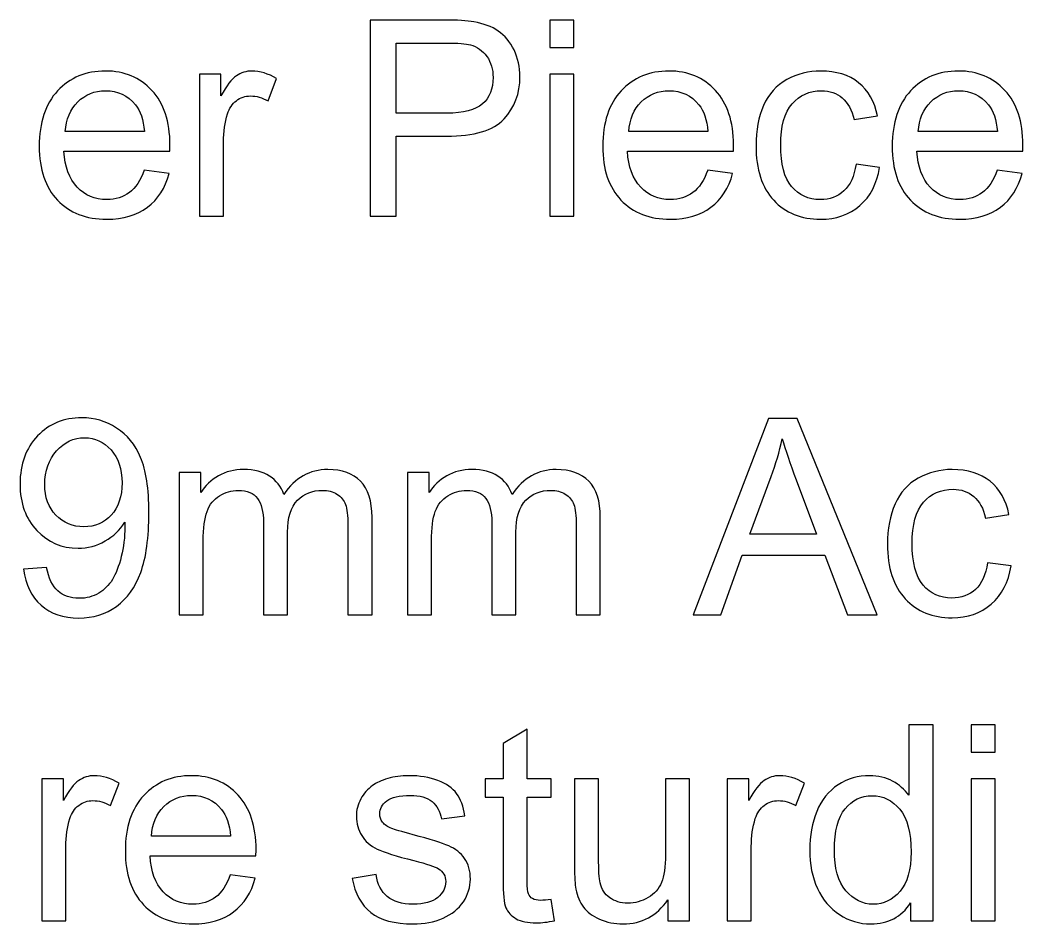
# Model space of a CAD drawing. Header units: millimetres. Extents: x 198 to 2216, y -826 to 151.
# Drawn here: x 1412 to 1504.9, y -786.8 to -703 of the extents above; entities that cross this region are included whole.
import ezdxf

# ---------------------------------------------------------------- set-up
doc = ezdxf.new("R2010")
doc.units = ezdxf.units.MM
doc.header["$MEASUREMENT"] = 0
doc.layers.add('Layer 1', color=7, linetype='Continuous')

msp = doc.modelspace()

# ---------------------------------------------------------------- linework, layer by layer
at = {"layer": 'Layer 1', "color": 250}
for points, knots in [([(1444.3868, -721.2347), (1444.3868, -721.2347), (1444.3868, -703.0483), (1444.3868, -703.0483), (1444.3868, -703.0483), (1451.2533, -703.0483), (1451.2533, -703.0483), (1452.4598, -703.0483), (1453.3826, -703.1076), (1454.0219, -703.2219), (1454.9151, -703.37), (1455.6644, -703.6537), (1456.2698, -704.0685), (1456.8751, -704.4876), (1457.362, -705.0718), (1457.7303, -705.8211), (1458.0986, -706.5704), (1458.2806, -707.3959), (1458.2806, -708.2976), (1458.2806, -709.8386), (1457.7895, -711.1467), (1456.8032, -712.2135), (1455.821, -713.2845), (1454.0388, -713.8179), (1451.4649, -713.8179), (1451.4649, -713.8179), (1446.7998, -713.8179), (1446.7998, -713.8179), (1446.7998, -713.8179), (1446.7998, -721.2347), (1446.7998, -721.2347), (1446.7998, -721.2347), (1444.3868, -721.2347), (1444.3868, -721.2347)], [0, 0, 0, 0, 0.0909091, 0.0909091, 0.0909091, 0.1818182, 0.1818182, 0.1818182, 0.2727273, 0.2727273, 0.2727273, 0.3636364, 0.3636364, 0.3636364, 0.4545455, 0.4545455, 0.4545455, 0.5454545, 0.5454545, 0.5454545, 0.6363636, 0.6363636, 0.6363636, 0.7272727, 0.7272727, 0.7272727, 0.8181818, 0.8181818, 0.8181818, 0.9090909, 0.9090909, 0.9090909, 1, 1, 1, 1]), ([(1461.0492, -705.5883), (1461.0492, -705.5883), (1461.0492, -703.0483), (1461.0492, -703.0483), (1461.0492, -703.0483), (1463.2844, -703.0483), (1463.2844, -703.0483), (1463.2844, -703.0483), (1463.2844, -705.5883), (1463.2844, -705.5883), (1463.2844, -705.5883), (1461.0492, -705.5883), (1461.0492, -705.5883)], [0, 0, 0, 0, 0.25, 0.25, 0.25, 0.5, 0.5, 0.5, 0.75, 0.75, 0.75, 1, 1, 1, 1]), ([(1446.7998, -711.6843), (1446.7998, -711.6843), (1451.4988, -711.6843), (1451.4988, -711.6843), (1453.0567, -711.6843), (1454.1573, -711.3964), (1454.8135, -710.8165), (1455.4654, -710.2365), (1455.7914, -709.4237), (1455.7914, -708.3696), (1455.7914, -707.6118), (1455.6009, -706.9599), (1455.2157, -706.418), (1454.8304, -705.8762), (1454.3224, -705.5163), (1453.6959, -705.3428), (1453.2895, -705.2369), (1452.5402, -705.1819), (1451.4522, -705.1819), (1451.4522, -705.1819), (1446.7998, -705.1819), (1446.7998, -705.1819), (1446.7998, -705.1819), (1446.7998, -711.6843), (1446.7998, -711.6843)], [0, 0, 0, 0, 0.125, 0.125, 0.125, 0.25, 0.25, 0.25, 0.375, 0.375, 0.375, 0.5, 0.5, 0.5, 0.625, 0.625, 0.625, 0.75, 0.75, 0.75, 0.875, 0.875, 0.875, 1, 1, 1, 1]), ([(1423.4572, -716.9675), (1423.4572, -716.9675), (1425.7686, -717.2723), (1425.7686, -717.2723), (1425.4088, -718.6143), (1424.7357, -719.6599), (1423.7535, -720.4007), (1422.7714, -721.1416), (1421.5183, -721.5141), (1419.9901, -721.5141), (1418.0682, -721.5141), (1416.5442, -720.9214), (1415.4181, -719.7361), (1414.292, -718.555), (1413.729, -716.8913), (1413.729, -714.7535), (1413.729, -712.5437), (1414.2963, -710.8249), (1415.435, -709.6057), (1416.5738, -708.3823), (1418.0512, -707.7727), (1419.8673, -707.7727), (1421.6242, -707.7727), (1423.0593, -708.3696), (1424.1726, -709.5676), (1425.286, -710.7657), (1425.8448, -712.4505), (1425.8448, -714.6222), (1425.8448, -714.7535), (1425.8406, -714.9524), (1425.8321, -715.2149), (1425.8321, -715.2149), (1416.015, -715.2149), (1416.015, -715.2149), (1416.0997, -716.6585), (1416.5061, -717.7676), (1417.2427, -718.5338), (1417.975, -719.3001), (1418.8937, -719.6853), (1419.9901, -719.6853), (1420.8071, -719.6853), (1421.5056, -719.4694), (1422.0814, -719.0376), (1422.6613, -718.6058), (1423.1185, -717.9158), (1423.4572, -716.9675)], [0, 0, 0, 0, 0.0666667, 0.0666667, 0.0666667, 0.1333333, 0.1333333, 0.1333333, 0.2, 0.2, 0.2, 0.2666667, 0.2666667, 0.2666667, 0.3333333, 0.3333333, 0.3333333, 0.4, 0.4, 0.4, 0.4666667, 0.4666667, 0.4666667, 0.5333333, 0.5333333, 0.5333333, 0.6, 0.6, 0.6, 0.6666667, 0.6666667, 0.6666667, 0.7333333, 0.7333333, 0.7333333, 0.8, 0.8, 0.8, 0.8666667, 0.8666667, 0.8666667, 0.9333333, 0.9333333, 0.9333333, 1, 1, 1, 1]), ([(1428.5668, -721.2347), (1428.5668, -721.2347), (1428.5668, -708.0521), (1428.5668, -708.0521), (1428.5668, -708.0521), (1430.5734, -708.0521), (1430.5734, -708.0521), (1430.5734, -708.0521), (1430.5734, -710.0714), (1430.5734, -710.0714), (1431.0856, -709.1358), (1431.5598, -708.5178), (1431.9958, -708.2214), (1432.4318, -707.9209), (1432.9102, -707.7727), (1433.4309, -707.7727), (1434.1844, -707.7727), (1434.9507, -708.0098), (1435.7296, -708.4797), (1435.7296, -708.4797), (1434.9337, -710.5413), (1434.9337, -710.5413), (1434.3919, -710.2365), (1433.85, -710.0841), (1433.3081, -710.0841), (1432.8213, -710.0841), (1432.3853, -710.2323), (1432, -710.5244), (1431.6148, -710.8165), (1431.3396, -711.2229), (1431.1745, -711.7436), (1430.9248, -712.5352), (1430.802, -713.403), (1430.802, -714.3471), (1430.802, -714.3471), (1430.802, -721.2347), (1430.802, -721.2347), (1430.802, -721.2347), (1428.5668, -721.2347), (1428.5668, -721.2347)], [0, 0, 0, 0, 0.0769231, 0.0769231, 0.0769231, 0.1538462, 0.1538462, 0.1538462, 0.2307692, 0.2307692, 0.2307692, 0.3076923, 0.3076923, 0.3076923, 0.3846154, 0.3846154, 0.3846154, 0.4615385, 0.4615385, 0.4615385, 0.5384615, 0.5384615, 0.5384615, 0.6153846, 0.6153846, 0.6153846, 0.6923077, 0.6923077, 0.6923077, 0.7692308, 0.7692308, 0.7692308, 0.8461538, 0.8461538, 0.8461538, 0.9230769, 0.9230769, 0.9230769, 1, 1, 1, 1]), ([(1461.0492, -721.2347), (1461.0492, -721.2347), (1461.0492, -708.0521), (1461.0492, -708.0521), (1461.0492, -708.0521), (1463.2844, -708.0521), (1463.2844, -708.0521), (1463.2844, -708.0521), (1463.2844, -721.2347), (1463.2844, -721.2347), (1463.2844, -721.2347), (1461.0492, -721.2347), (1461.0492, -721.2347)], [0, 0, 0, 0, 0.25, 0.25, 0.25, 0.5, 0.5, 0.5, 0.75, 0.75, 0.75, 1, 1, 1, 1]), ([(1475.6838, -716.9675), (1475.6838, -716.9675), (1477.9952, -717.2723), (1477.9952, -717.2723), (1477.6354, -718.6143), (1476.9623, -719.6599), (1475.9801, -720.4007), (1474.998, -721.1416), (1473.7449, -721.5141), (1472.2167, -721.5141), (1470.2948, -721.5141), (1468.7708, -720.9214), (1467.6447, -719.7361), (1466.5186, -718.555), (1465.9556, -716.8913), (1465.9556, -714.7535), (1465.9556, -712.5437), (1466.5229, -710.8249), (1467.6616, -709.6057), (1468.8004, -708.3823), (1470.2778, -707.7727), (1472.0939, -707.7727), (1473.8508, -707.7727), (1475.2859, -708.3696), (1476.3992, -709.5676), (1477.5126, -710.7657), (1478.0714, -712.4505), (1478.0714, -714.6222), (1478.0714, -714.7535), (1478.0672, -714.9524), (1478.0587, -715.2149), (1478.0587, -715.2149), (1468.2416, -715.2149), (1468.2416, -715.2149), (1468.3263, -716.6585), (1468.7327, -717.7676), (1469.4693, -718.5338), (1470.2016, -719.3001), (1471.1203, -719.6853), (1472.2167, -719.6853), (1473.0337, -719.6853), (1473.7322, -719.4694), (1474.308, -719.0376), (1474.8879, -718.6058), (1475.3451, -717.9158), (1475.6838, -716.9675)], [0, 0, 0, 0, 0.0666667, 0.0666667, 0.0666667, 0.1333333, 0.1333333, 0.1333333, 0.2, 0.2, 0.2, 0.2666667, 0.2666667, 0.2666667, 0.3333333, 0.3333333, 0.3333333, 0.4, 0.4, 0.4, 0.4666667, 0.4666667, 0.4666667, 0.5333333, 0.5333333, 0.5333333, 0.6, 0.6, 0.6, 0.6666667, 0.6666667, 0.6666667, 0.7333333, 0.7333333, 0.7333333, 0.8, 0.8, 0.8, 0.8666667, 0.8666667, 0.8666667, 0.9333333, 0.9333333, 0.9333333, 1, 1, 1, 1]), ([(1489.4294, -716.4087), (1489.4294, -716.4087), (1491.6138, -716.7135), (1491.6138, -716.7135), (1491.3725, -718.2163), (1490.7629, -719.389), (1489.7765, -720.2399), (1488.7902, -721.0908), (1487.5752, -721.5141), (1486.1401, -721.5141), (1484.3409, -721.5141), (1482.8931, -720.9257), (1481.8009, -719.7488), (1480.7045, -718.5719), (1480.1584, -716.8871), (1480.1584, -714.6942), (1480.1584, -713.2718), (1480.3955, -712.0314), (1480.8654, -710.9646), (1481.3353, -709.9021), (1482.0507, -709.102), (1483.0159, -708.5728), (1483.9769, -708.0394), (1485.0225, -707.7727), (1486.157, -707.7727), (1487.5837, -707.7727), (1488.7563, -708.1325), (1489.6622, -708.8564), (1490.5724, -709.5803), (1491.1566, -710.609), (1491.4106, -711.9383), (1491.4106, -711.9383), (1489.2516, -712.2685), (1489.2516, -712.2685), (1489.0442, -711.3837), (1488.6801, -710.7191), (1488.1509, -710.2704), (1487.626, -709.8259), (1486.991, -709.6015), (1486.2459, -709.6015), (1485.1199, -709.6015), (1484.2055, -710.0037), (1483.4985, -710.808), (1482.7958, -711.6166), (1482.4444, -712.8866), (1482.4444, -714.6307), (1482.4444, -716.4002), (1482.7831, -717.6829), (1483.4604, -718.483), (1484.142, -719.2831), (1485.0267, -719.6853), (1486.1147, -719.6853), (1486.9952, -719.6853), (1487.7276, -719.4186), (1488.3118, -718.881), (1488.9002, -718.3476), (1489.2728, -717.5221), (1489.4294, -716.4087)], [0, 0, 0, 0, 0.0526316, 0.0526316, 0.0526316, 0.1052632, 0.1052632, 0.1052632, 0.1578947, 0.1578947, 0.1578947, 0.2105263, 0.2105263, 0.2105263, 0.2631579, 0.2631579, 0.2631579, 0.3157895, 0.3157895, 0.3157895, 0.3684211, 0.3684211, 0.3684211, 0.4210526, 0.4210526, 0.4210526, 0.4736842, 0.4736842, 0.4736842, 0.5263158, 0.5263158, 0.5263158, 0.5789474, 0.5789474, 0.5789474, 0.6315789, 0.6315789, 0.6315789, 0.6842105, 0.6842105, 0.6842105, 0.7368421, 0.7368421, 0.7368421, 0.7894737, 0.7894737, 0.7894737, 0.8421053, 0.8421053, 0.8421053, 0.8947368, 0.8947368, 0.8947368, 0.9473684, 0.9473684, 0.9473684, 1, 1, 1, 1]), ([(1502.5104, -716.9675), (1502.5104, -716.9675), (1504.8218, -717.2723), (1504.8218, -717.2723), (1504.462, -718.6143), (1503.7889, -719.6599), (1502.8067, -720.4007), (1501.8246, -721.1416), (1500.5715, -721.5141), (1499.0433, -721.5141), (1497.1214, -721.5141), (1495.5974, -720.9214), (1494.4713, -719.7361), (1493.3452, -718.555), (1492.7822, -716.8913), (1492.7822, -714.7535), (1492.7822, -712.5437), (1493.3495, -710.8249), (1494.4882, -709.6057), (1495.627, -708.3823), (1497.1044, -707.7727), (1498.9205, -707.7727), (1500.6774, -707.7727), (1502.1125, -708.3696), (1503.2258, -709.5676), (1504.3392, -710.7657), (1504.898, -712.4505), (1504.898, -714.6222), (1504.898, -714.7535), (1504.8938, -714.9524), (1504.8853, -715.2149), (1504.8853, -715.2149), (1495.0682, -715.2149), (1495.0682, -715.2149), (1495.1529, -716.6585), (1495.5593, -717.7676), (1496.2959, -718.5338), (1497.0282, -719.3001), (1497.9469, -719.6853), (1499.0433, -719.6853), (1499.8603, -719.6853), (1500.5588, -719.4694), (1501.1346, -719.0376), (1501.7145, -718.6058), (1502.1717, -717.9158), (1502.5104, -716.9675)], [0, 0, 0, 0, 0.0666667, 0.0666667, 0.0666667, 0.1333333, 0.1333333, 0.1333333, 0.2, 0.2, 0.2, 0.2666667, 0.2666667, 0.2666667, 0.3333333, 0.3333333, 0.3333333, 0.4, 0.4, 0.4, 0.4666667, 0.4666667, 0.4666667, 0.5333333, 0.5333333, 0.5333333, 0.6, 0.6, 0.6, 0.6666667, 0.6666667, 0.6666667, 0.7333333, 0.7333333, 0.7333333, 0.8, 0.8, 0.8, 0.8666667, 0.8666667, 0.8666667, 0.9333333, 0.9333333, 0.9333333, 1, 1, 1, 1]), ([(1416.142, -713.3861), (1416.142, -713.3861), (1423.4826, -713.3861), (1423.4826, -713.3861), (1423.3852, -712.277), (1423.1016, -711.4472), (1422.6402, -710.8927), (1421.9332, -710.0333), (1421.0103, -709.6015), (1419.88, -709.6015), (1418.8556, -709.6015), (1417.9962, -709.9444), (1417.2977, -710.6302), (1416.6034, -711.316), (1416.2182, -712.2346), (1416.142, -713.3861)], [0, 0, 0, 0, 0.2, 0.2, 0.2, 0.4, 0.4, 0.4, 0.6, 0.6, 0.6, 0.8, 0.8, 0.8, 1, 1, 1, 1]), ([(1468.3686, -713.3861), (1468.3686, -713.3861), (1475.7092, -713.3861), (1475.7092, -713.3861), (1475.6118, -712.277), (1475.3282, -711.4472), (1474.8668, -710.8927), (1474.1598, -710.0333), (1473.2369, -709.6015), (1472.1066, -709.6015), (1471.0822, -709.6015), (1470.2228, -709.9444), (1469.5243, -710.6302), (1468.83, -711.316), (1468.4448, -712.2346), (1468.3686, -713.3861)], [0, 0, 0, 0, 0.2, 0.2, 0.2, 0.4, 0.4, 0.4, 0.6, 0.6, 0.6, 0.8, 0.8, 0.8, 1, 1, 1, 1]), ([(1495.1952, -713.3861), (1495.1952, -713.3861), (1502.5358, -713.3861), (1502.5358, -713.3861), (1502.4384, -712.277), (1502.1548, -711.4472), (1501.6934, -710.8927), (1500.9864, -710.0333), (1500.0635, -709.6015), (1498.9332, -709.6015), (1497.9088, -709.6015), (1497.0494, -709.9444), (1496.3509, -710.6302), (1495.6566, -711.316), (1495.2714, -712.2346), (1495.1952, -713.3861)], [0, 0, 0, 0, 0.2, 0.2, 0.2, 0.4, 0.4, 0.4, 0.6, 0.6, 0.6, 0.8, 0.8, 0.8, 1, 1, 1, 1]), ([(1412.2817, -753.9505), (1412.2817, -753.9505), (1414.4153, -753.7727), (1414.4153, -753.7727), (1414.5973, -754.7802), (1414.9445, -755.5084), (1415.4567, -755.9613), (1415.9689, -756.4143), (1416.6251, -756.6429), (1417.4294, -756.6429), (1418.1152, -756.6429), (1418.7164, -756.4863), (1419.2371, -756.1688), (1419.7578, -755.8555), (1420.1811, -755.4364), (1420.5071, -754.9072), (1420.833, -754.3823), (1421.1082, -753.6711), (1421.3326, -752.7779), (1421.5569, -751.8846), (1421.667, -750.9745), (1421.667, -750.0474), (1421.667, -749.95), (1421.6628, -749.7976), (1421.6543, -749.5986), (1421.2098, -750.3098), (1420.6002, -750.8898), (1419.8297, -751.3301), (1419.0593, -751.7746), (1418.2211, -751.9947), (1417.3236, -751.9947), (1415.8208, -751.9947), (1414.5508, -751.4486), (1413.5094, -750.3564), (1412.4722, -749.2684), (1411.9515, -747.8291), (1411.9515, -746.0426), (1411.9515, -744.1969), (1412.4934, -742.7152), (1413.5813, -741.5892), (1414.6651, -740.4673), (1416.024, -739.9043), (1417.6623, -739.9043), (1418.8391, -739.9043), (1419.9186, -740.2218), (1420.9008, -740.861), (1421.8787, -741.496), (1422.6195, -742.402), (1423.1275, -743.5831), (1423.6355, -744.7599), (1423.8895, -746.466), (1423.8895, -748.6969), (1423.8895, -751.021), (1423.6397, -752.871), (1423.136, -754.2468), (1422.6322, -755.6269), (1421.8787, -756.6725), (1420.8838, -757.3922), (1419.889, -758.1119), (1418.7248, -758.4717), (1417.3871, -758.4717), (1415.9647, -758.4717), (1414.8048, -758.078), (1413.9031, -757.2864), (1413.0056, -756.4947), (1412.4637, -755.3814), (1412.2817, -753.9505)], [0, 0, 0, 0, 0.0454545, 0.0454545, 0.0454545, 0.0909091, 0.0909091, 0.0909091, 0.1363636, 0.1363636, 0.1363636, 0.1818182, 0.1818182, 0.1818182, 0.2272727, 0.2272727, 0.2272727, 0.2727273, 0.2727273, 0.2727273, 0.3181818, 0.3181818, 0.3181818, 0.3636364, 0.3636364, 0.3636364, 0.4090909, 0.4090909, 0.4090909, 0.4545455, 0.4545455, 0.4545455, 0.5, 0.5, 0.5, 0.5454545, 0.5454545, 0.5454545, 0.5909091, 0.5909091, 0.5909091, 0.6363636, 0.6363636, 0.6363636, 0.6818182, 0.6818182, 0.6818182, 0.7272727, 0.7272727, 0.7272727, 0.7727273, 0.7727273, 0.7727273, 0.8181818, 0.8181818, 0.8181818, 0.8636364, 0.8636364, 0.8636364, 0.9090909, 0.9090909, 0.9090909, 0.9545455, 0.9545455, 0.9545455, 1, 1, 1, 1]), ([(1474.3466, -758.1669), (1474.3466, -758.1669), (1481.3231, -739.9805), (1481.3231, -739.9805), (1481.3231, -739.9805), (1483.969, -739.9805), (1483.969, -739.9805), (1483.969, -739.9805), (1491.3731, -758.1669), (1491.3731, -758.1669), (1491.3731, -758.1669), (1488.6341, -758.1669), (1488.6341, -758.1669), (1488.6341, -758.1669), (1486.5301, -752.6551), (1486.5301, -752.6551), (1486.5301, -752.6551), (1478.872, -752.6551), (1478.872, -752.6551), (1478.872, -752.6551), (1476.8993, -758.1669), (1476.8993, -758.1669), (1476.8993, -758.1669), (1474.3466, -758.1669), (1474.3466, -758.1669)], [0, 0, 0, 0, 0.125, 0.125, 0.125, 0.25, 0.25, 0.25, 0.375, 0.375, 0.375, 0.5, 0.5, 0.5, 0.625, 0.625, 0.625, 0.75, 0.75, 0.75, 0.875, 0.875, 0.875, 1, 1, 1, 1]), ([(1421.4003, -745.9283), (1421.4003, -744.6499), (1421.0616, -743.6339), (1420.3843, -742.8846), (1419.7112, -742.1353), (1418.8899, -741.7585), (1417.9247, -741.7585), (1416.9257, -741.7585), (1416.0621, -742.1607), (1415.3339, -742.9692), (1414.6016, -743.7778), (1414.2375, -744.8277), (1414.2375, -746.1146), (1414.2375, -747.2703), (1414.5846, -748.2101), (1415.2747, -748.9298), (1415.9689, -749.6537), (1416.8325, -750.0135), (1417.8612, -750.0135), (1418.8942, -750.0135), (1419.7408, -749.6537), (1420.4055, -748.9298), (1421.0701, -748.2101), (1421.4003, -747.2068), (1421.4003, -745.9283)], [0, 0, 0, 0, 0.125, 0.125, 0.125, 0.25, 0.25, 0.25, 0.375, 0.375, 0.375, 0.5, 0.5, 0.5, 0.625, 0.625, 0.625, 0.75, 0.75, 0.75, 0.875, 0.875, 0.875, 1, 1, 1, 1]), ([(1479.579, -750.6993), (1479.579, -750.6993), (1485.7766, -750.6993), (1485.7766, -750.6993), (1485.7766, -750.6993), (1483.8801, -745.6574), (1483.8801, -745.6574), (1483.3086, -744.1249), (1482.8768, -742.8592), (1482.5762, -741.8601), (1482.3264, -743.0454), (1481.992, -744.2096), (1481.5729, -745.3611), (1481.5729, -745.3611), (1479.579, -750.6993), (1479.579, -750.6993)], [0, 0, 0, 0, 0.2, 0.2, 0.2, 0.4, 0.4, 0.4, 0.6, 0.6, 0.6, 0.8, 0.8, 0.8, 1, 1, 1, 1]), ([(1426.6877, -758.1669), (1426.6877, -758.1669), (1426.6877, -744.9843), (1426.6877, -744.9843), (1426.6877, -744.9843), (1428.6943, -744.9843), (1428.6943, -744.9843), (1428.6943, -744.9843), (1428.6943, -746.847), (1428.6943, -746.847), (1429.1049, -746.2035), (1429.6553, -745.6828), (1430.3411, -745.2933), (1431.0269, -744.8996), (1431.8058, -744.7049), (1432.6821, -744.7049), (1433.6558, -744.7049), (1434.4559, -744.9081), (1435.0782, -745.3103), (1435.7005, -745.7167), (1436.1407, -746.2797), (1436.3947, -747.0078), (1437.4446, -745.4711), (1438.8035, -744.7049), (1440.4799, -744.7049), (1441.7922, -744.7049), (1442.804, -745.0647), (1443.5067, -745.7886), (1444.2137, -746.5125), (1444.5693, -747.6259), (1444.5693, -749.1287), (1444.5693, -749.1287), (1444.5693, -758.1669), (1444.5693, -758.1669), (1444.5693, -758.1669), (1442.3341, -758.1669), (1442.3341, -758.1669), (1442.3341, -758.1669), (1442.3341, -749.8696), (1442.3341, -749.8696), (1442.3341, -748.9806), (1442.2579, -748.3371), (1442.114, -747.9434), (1441.97, -747.5497), (1441.7076, -747.2364), (1441.3223, -746.9951), (1440.9413, -746.7538), (1440.4926, -746.6353), (1439.9804, -746.6353), (1439.049, -746.6353), (1438.2786, -746.9443), (1437.6647, -747.5582), (1437.0509, -748.1762), (1436.7461, -749.1626), (1436.7461, -750.5173), (1436.7461, -750.5173), (1436.7461, -758.1669), (1436.7461, -758.1669), (1436.7461, -758.1669), (1434.5109, -758.1669), (1434.5109, -758.1669), (1434.5109, -758.1669), (1434.5109, -749.6113), (1434.5109, -749.6113), (1434.5109, -748.6207), (1434.3289, -747.8757), (1433.9648, -747.3804), (1433.6007, -746.8851), (1433.0038, -746.6353), (1432.1783, -746.6353), (1431.5518, -746.6353), (1430.9718, -746.8004), (1430.4384, -747.1306), (1429.905, -747.4608), (1429.5198, -747.9434), (1429.2785, -748.5826), (1429.0414, -749.2176), (1428.9229, -750.1363), (1428.9229, -751.3343), (1428.9229, -751.3343), (1428.9229, -758.1669), (1428.9229, -758.1669), (1428.9229, -758.1669), (1426.6877, -758.1669), (1426.6877, -758.1669)], [0, 0, 0, 0, 0.0357143, 0.0357143, 0.0357143, 0.0714286, 0.0714286, 0.0714286, 0.1071429, 0.1071429, 0.1071429, 0.1428571, 0.1428571, 0.1428571, 0.1785714, 0.1785714, 0.1785714, 0.2142857, 0.2142857, 0.2142857, 0.25, 0.25, 0.25, 0.2857143, 0.2857143, 0.2857143, 0.3214286, 0.3214286, 0.3214286, 0.3571429, 0.3571429, 0.3571429, 0.3928571, 0.3928571, 0.3928571, 0.4285714, 0.4285714, 0.4285714, 0.4642857, 0.4642857, 0.4642857, 0.5, 0.5, 0.5, 0.5357143, 0.5357143, 0.5357143, 0.5714286, 0.5714286, 0.5714286, 0.6071429, 0.6071429, 0.6071429, 0.6428571, 0.6428571, 0.6428571, 0.6785714, 0.6785714, 0.6785714, 0.7142857, 0.7142857, 0.7142857, 0.75, 0.75, 0.75, 0.7857143, 0.7857143, 0.7857143, 0.8214286, 0.8214286, 0.8214286, 0.8571429, 0.8571429, 0.8571429, 0.8928571, 0.8928571, 0.8928571, 0.9285714, 0.9285714, 0.9285714, 0.9642857, 0.9642857, 0.9642857, 1, 1, 1, 1]), ([(1447.8459, -758.1669), (1447.8459, -758.1669), (1447.8459, -744.9843), (1447.8459, -744.9843), (1447.8459, -744.9843), (1449.8525, -744.9843), (1449.8525, -744.9843), (1449.8525, -744.9843), (1449.8525, -746.847), (1449.8525, -746.847), (1450.2631, -746.2035), (1450.8135, -745.6828), (1451.4993, -745.2933), (1452.1851, -744.8996), (1452.964, -744.7049), (1453.8403, -744.7049), (1454.814, -744.7049), (1455.6141, -744.9081), (1456.2364, -745.3103), (1456.8587, -745.7167), (1457.2989, -746.2797), (1457.5529, -747.0078), (1458.6028, -745.4711), (1459.9617, -744.7049), (1461.6381, -744.7049), (1462.9504, -744.7049), (1463.9622, -745.0647), (1464.6649, -745.7886), (1465.3719, -746.5125), (1465.7275, -747.6259), (1465.7275, -749.1287), (1465.7275, -749.1287), (1465.7275, -758.1669), (1465.7275, -758.1669), (1465.7275, -758.1669), (1463.4923, -758.1669), (1463.4923, -758.1669), (1463.4923, -758.1669), (1463.4923, -749.8696), (1463.4923, -749.8696), (1463.4923, -748.9806), (1463.4161, -748.3371), (1463.2722, -747.9434), (1463.1282, -747.5497), (1462.8658, -747.2364), (1462.4805, -746.9951), (1462.0995, -746.7538), (1461.6508, -746.6353), (1461.1386, -746.6353), (1460.2072, -746.6353), (1459.4368, -746.9443), (1458.8229, -747.5582), (1458.2091, -748.1762), (1457.9043, -749.1626), (1457.9043, -750.5173), (1457.9043, -750.5173), (1457.9043, -758.1669), (1457.9043, -758.1669), (1457.9043, -758.1669), (1455.6691, -758.1669), (1455.6691, -758.1669), (1455.6691, -758.1669), (1455.6691, -749.6113), (1455.6691, -749.6113), (1455.6691, -748.6207), (1455.4871, -747.8757), (1455.123, -747.3804), (1454.7589, -746.8851), (1454.162, -746.6353), (1453.3365, -746.6353), (1452.71, -746.6353), (1452.13, -746.8004), (1451.5966, -747.1306), (1451.0632, -747.4608), (1450.678, -747.9434), (1450.4367, -748.5826), (1450.1996, -749.2176), (1450.0811, -750.1363), (1450.0811, -751.3343), (1450.0811, -751.3343), (1450.0811, -758.1669), (1450.0811, -758.1669), (1450.0811, -758.1669), (1447.8459, -758.1669), (1447.8459, -758.1669)], [0, 0, 0, 0, 0.0357143, 0.0357143, 0.0357143, 0.0714286, 0.0714286, 0.0714286, 0.1071429, 0.1071429, 0.1071429, 0.1428571, 0.1428571, 0.1428571, 0.1785714, 0.1785714, 0.1785714, 0.2142857, 0.2142857, 0.2142857, 0.25, 0.25, 0.25, 0.2857143, 0.2857143, 0.2857143, 0.3214286, 0.3214286, 0.3214286, 0.3571429, 0.3571429, 0.3571429, 0.3928571, 0.3928571, 0.3928571, 0.4285714, 0.4285714, 0.4285714, 0.4642857, 0.4642857, 0.4642857, 0.5, 0.5, 0.5, 0.5357143, 0.5357143, 0.5357143, 0.5714286, 0.5714286, 0.5714286, 0.6071429, 0.6071429, 0.6071429, 0.6428571, 0.6428571, 0.6428571, 0.6785714, 0.6785714, 0.6785714, 0.7142857, 0.7142857, 0.7142857, 0.75, 0.75, 0.75, 0.7857143, 0.7857143, 0.7857143, 0.8214286, 0.8214286, 0.8214286, 0.8571429, 0.8571429, 0.8571429, 0.8928571, 0.8928571, 0.8928571, 0.9285714, 0.9285714, 0.9285714, 0.9642857, 0.9642857, 0.9642857, 1, 1, 1, 1]), ([(1501.6135, -753.3409), (1501.6135, -753.3409), (1503.7979, -753.6457), (1503.7979, -753.6457), (1503.5566, -755.1485), (1502.947, -756.3212), (1501.9606, -757.1721), (1500.9743, -758.023), (1499.7593, -758.4463), (1498.3242, -758.4463), (1496.525, -758.4463), (1495.0772, -757.8579), (1493.985, -756.681), (1492.8886, -755.5041), (1492.3425, -753.8193), (1492.3425, -751.6264), (1492.3425, -750.204), (1492.5796, -748.9636), (1493.0495, -747.8968), (1493.5194, -746.8343), (1494.2348, -746.0342), (1495.2, -745.505), (1496.161, -744.9716), (1497.2066, -744.7049), (1498.3411, -744.7049), (1499.7678, -744.7049), (1500.9404, -745.0647), (1501.8463, -745.7886), (1502.7565, -746.5125), (1503.3407, -747.5412), (1503.5947, -748.8705), (1503.5947, -748.8705), (1501.4357, -749.2007), (1501.4357, -749.2007), (1501.2283, -748.3159), (1500.8642, -747.6513), (1500.335, -747.2026), (1499.8101, -746.7581), (1499.1751, -746.5337), (1498.43, -746.5337), (1497.304, -746.5337), (1496.3896, -746.9359), (1495.6826, -747.7402), (1494.9799, -748.5488), (1494.6285, -749.8188), (1494.6285, -751.5629), (1494.6285, -753.3324), (1494.9672, -754.6151), (1495.6445, -755.4152), (1496.3261, -756.2153), (1497.2108, -756.6175), (1498.2988, -756.6175), (1499.1793, -756.6175), (1499.9117, -756.3508), (1500.4959, -755.8132), (1501.0843, -755.2798), (1501.4569, -754.4543), (1501.6135, -753.3409)], [0, 0, 0, 0, 0.0526316, 0.0526316, 0.0526316, 0.1052632, 0.1052632, 0.1052632, 0.1578947, 0.1578947, 0.1578947, 0.2105263, 0.2105263, 0.2105263, 0.2631579, 0.2631579, 0.2631579, 0.3157895, 0.3157895, 0.3157895, 0.3684211, 0.3684211, 0.3684211, 0.4210526, 0.4210526, 0.4210526, 0.4736842, 0.4736842, 0.4736842, 0.5263158, 0.5263158, 0.5263158, 0.5789474, 0.5789474, 0.5789474, 0.6315789, 0.6315789, 0.6315789, 0.6842105, 0.6842105, 0.6842105, 0.7368421, 0.7368421, 0.7368421, 0.7894737, 0.7894737, 0.7894737, 0.8421053, 0.8421053, 0.8421053, 0.8947368, 0.8947368, 0.8947368, 0.9473684, 0.9473684, 0.9473684, 1, 1, 1, 1]), ([(1494.4803, -786.543), (1494.4803, -786.543), (1494.4803, -784.8708), (1494.4803, -784.8708), (1493.6463, -786.1705), (1492.4187, -786.8224), (1490.7973, -786.8224), (1489.7474, -786.8224), (1488.7822, -786.5345), (1487.9059, -785.9546), (1487.0254, -785.3788), (1486.3438, -784.5703), (1485.857, -783.5373), (1485.3744, -782.5002), (1485.1331, -781.3106), (1485.1331, -779.9644), (1485.1331, -778.6521), (1485.3532, -777.4625), (1485.7893, -776.3915), (1486.2295, -775.3247), (1486.8857, -774.5034), (1487.762, -773.9361), (1488.6341, -773.3646), (1489.6162, -773.081), (1490.6957, -773.081), (1491.4916, -773.081), (1492.1985, -773.2503), (1492.8166, -773.5848), (1493.4347, -773.9192), (1493.9384, -774.3595), (1494.3279, -774.8971), (1494.3279, -774.8971), (1494.3279, -768.3566), (1494.3279, -768.3566), (1494.3279, -768.3566), (1496.5631, -768.3566), (1496.5631, -768.3566), (1496.5631, -768.3566), (1496.5631, -786.543), (1496.5631, -786.543), (1496.5631, -786.543), (1494.4803, -786.543), (1494.4803, -786.543)], [0, 0, 0, 0, 0.0714286, 0.0714286, 0.0714286, 0.1428571, 0.1428571, 0.1428571, 0.2142857, 0.2142857, 0.2142857, 0.2857143, 0.2857143, 0.2857143, 0.3571429, 0.3571429, 0.3571429, 0.4285714, 0.4285714, 0.4285714, 0.5, 0.5, 0.5, 0.5714286, 0.5714286, 0.5714286, 0.6428571, 0.6428571, 0.6428571, 0.7142857, 0.7142857, 0.7142857, 0.7857143, 0.7857143, 0.7857143, 0.8571429, 0.8571429, 0.8571429, 0.9285714, 0.9285714, 0.9285714, 1, 1, 1, 1]), ([(1500.0979, -770.8966), (1500.0979, -770.8966), (1500.0979, -768.3566), (1500.0979, -768.3566), (1500.0979, -768.3566), (1502.3331, -768.3566), (1502.3331, -768.3566), (1502.3331, -768.3566), (1502.3331, -770.8966), (1502.3331, -770.8966), (1502.3331, -770.8966), (1500.0979, -770.8966), (1500.0979, -770.8966)], [0, 0, 0, 0, 0.25, 0.25, 0.25, 0.5, 0.5, 0.5, 0.75, 0.75, 0.75, 1, 1, 1, 1]), ([(1461.1809, -784.5491), (1461.1809, -784.5491), (1461.4857, -786.5218), (1461.4857, -786.5218), (1460.8592, -786.6531), (1460.2961, -786.7208), (1459.8051, -786.7208), (1458.9965, -786.7208), (1458.37, -786.5938), (1457.9212, -786.3356), (1457.4767, -786.0773), (1457.1635, -785.7429), (1456.9814, -785.3238), (1456.7994, -784.9047), (1456.7105, -784.0242), (1456.7105, -782.6822), (1456.7105, -782.6822), (1456.7105, -775.0876), (1456.7105, -775.0876), (1456.7105, -775.0876), (1455.0595, -775.0876), (1455.0595, -775.0876), (1455.0595, -775.0876), (1455.0595, -773.3604), (1455.0595, -773.3604), (1455.0595, -773.3604), (1456.7105, -773.3604), (1456.7105, -773.3604), (1456.7105, -773.3604), (1456.7105, -770.1007), (1456.7105, -770.1007), (1456.7105, -770.1007), (1458.9457, -768.7588), (1458.9457, -768.7588), (1458.9457, -768.7588), (1458.9457, -773.3604), (1458.9457, -773.3604), (1458.9457, -773.3604), (1461.1809, -773.3604), (1461.1809, -773.3604), (1461.1809, -773.3604), (1461.1809, -775.0876), (1461.1809, -775.0876), (1461.1809, -775.0876), (1458.9457, -775.0876), (1458.9457, -775.0876), (1458.9457, -775.0876), (1458.9457, -782.8092), (1458.9457, -782.8092), (1458.9457, -783.4484), (1458.9838, -783.8591), (1459.0642, -784.0411), (1459.1404, -784.2231), (1459.2674, -784.3671), (1459.4452, -784.4771), (1459.623, -784.583), (1459.877, -784.638), (1460.2072, -784.638), (1460.4528, -784.638), (1460.7787, -784.6084), (1461.1809, -784.5491)], [0, 0, 0, 0, 0.05, 0.05, 0.05, 0.1, 0.1, 0.1, 0.15, 0.15, 0.15, 0.2, 0.2, 0.2, 0.25, 0.25, 0.25, 0.3, 0.3, 0.3, 0.35, 0.35, 0.35, 0.4, 0.4, 0.4, 0.45, 0.45, 0.45, 0.5, 0.5, 0.5, 0.55, 0.55, 0.55, 0.6, 0.6, 0.6, 0.65, 0.65, 0.65, 0.7, 0.7, 0.7, 0.75, 0.75, 0.75, 0.8, 0.8, 0.8, 0.85, 0.85, 0.85, 0.9, 0.9, 0.9, 0.95, 0.95, 0.95, 1, 1, 1, 1]), ([(1413.9623, -786.543), (1413.9623, -786.543), (1413.9623, -773.3604), (1413.9623, -773.3604), (1413.9623, -773.3604), (1415.9689, -773.3604), (1415.9689, -773.3604), (1415.9689, -773.3604), (1415.9689, -775.3797), (1415.9689, -775.3797), (1416.4811, -774.4441), (1416.9553, -773.8261), (1417.3913, -773.5297), (1417.8273, -773.2292), (1418.3057, -773.081), (1418.8264, -773.081), (1419.5799, -773.081), (1420.3462, -773.3181), (1421.1251, -773.788), (1421.1251, -773.788), (1420.3292, -775.8496), (1420.3292, -775.8496), (1419.7874, -775.5448), (1419.2455, -775.3924), (1418.7036, -775.3924), (1418.2168, -775.3924), (1417.7808, -775.5406), (1417.3955, -775.8327), (1417.0103, -776.1248), (1416.7351, -776.5312), (1416.57, -777.0519), (1416.3203, -777.8435), (1416.1975, -778.7113), (1416.1975, -779.6554), (1416.1975, -779.6554), (1416.1975, -786.543), (1416.1975, -786.543), (1416.1975, -786.543), (1413.9623, -786.543), (1413.9623, -786.543)], [0, 0, 0, 0, 0.0769231, 0.0769231, 0.0769231, 0.1538462, 0.1538462, 0.1538462, 0.2307692, 0.2307692, 0.2307692, 0.3076923, 0.3076923, 0.3076923, 0.3846154, 0.3846154, 0.3846154, 0.4615385, 0.4615385, 0.4615385, 0.5384615, 0.5384615, 0.5384615, 0.6153846, 0.6153846, 0.6153846, 0.6923077, 0.6923077, 0.6923077, 0.7692308, 0.7692308, 0.7692308, 0.8461538, 0.8461538, 0.8461538, 0.9230769, 0.9230769, 0.9230769, 1, 1, 1, 1]), ([(1431.4375, -782.2758), (1431.4375, -782.2758), (1433.7489, -782.5806), (1433.7489, -782.5806), (1433.3891, -783.9226), (1432.716, -784.9682), (1431.7338, -785.709), (1430.7517, -786.4499), (1429.4986, -786.8224), (1427.9704, -786.8224), (1426.0485, -786.8224), (1424.5245, -786.2297), (1423.3984, -785.0444), (1422.2723, -783.8633), (1421.7093, -782.1996), (1421.7093, -780.0618), (1421.7093, -777.852), (1422.2766, -776.1332), (1423.4153, -774.914), (1424.5541, -773.6906), (1426.0315, -773.081), (1427.8476, -773.081), (1429.6045, -773.081), (1431.0396, -773.6779), (1432.1529, -774.8759), (1433.2663, -776.074), (1433.8251, -777.7588), (1433.8251, -779.9305), (1433.8251, -780.0618), (1433.8209, -780.2607), (1433.8124, -780.5232), (1433.8124, -780.5232), (1423.9953, -780.5232), (1423.9953, -780.5232), (1424.08, -781.9668), (1424.4864, -783.0759), (1425.223, -783.8421), (1425.9553, -784.6084), (1426.874, -784.9936), (1427.9704, -784.9936), (1428.7874, -784.9936), (1429.4859, -784.7777), (1430.0617, -784.3459), (1430.6416, -783.9141), (1431.0988, -783.2241), (1431.4375, -782.2758)], [0, 0, 0, 0, 0.0666667, 0.0666667, 0.0666667, 0.1333333, 0.1333333, 0.1333333, 0.2, 0.2, 0.2, 0.2666667, 0.2666667, 0.2666667, 0.3333333, 0.3333333, 0.3333333, 0.4, 0.4, 0.4, 0.4666667, 0.4666667, 0.4666667, 0.5333333, 0.5333333, 0.5333333, 0.6, 0.6, 0.6, 0.6666667, 0.6666667, 0.6666667, 0.7333333, 0.7333333, 0.7333333, 0.8, 0.8, 0.8, 0.8666667, 0.8666667, 0.8666667, 0.9333333, 0.9333333, 0.9333333, 1, 1, 1, 1]), ([(1442.7405, -782.606), (1442.7405, -782.606), (1444.9503, -782.2504), (1444.9503, -782.2504), (1445.0731, -783.1352), (1445.4202, -783.8125), (1445.9875, -784.2866), (1446.5547, -784.7565), (1447.3506, -784.9936), (1448.3666, -784.9936), (1449.3953, -784.9936), (1450.1573, -784.7862), (1450.6568, -784.3671), (1451.1521, -783.9522), (1451.4019, -783.4611), (1451.4019, -782.8981), (1451.4019, -782.3943), (1451.1775, -781.9964), (1450.733, -781.7085), (1450.4198, -781.5096), (1449.6578, -781.2598), (1448.447, -780.9508), (1446.813, -780.5401), (1445.6827, -780.1845), (1445.0477, -779.884), (1444.4169, -779.5792), (1443.9385, -779.1643), (1443.6126, -778.6309), (1443.2866, -778.1017), (1443.1215, -777.5133), (1443.1215, -776.8698), (1443.1215, -776.2814), (1443.257, -775.7395), (1443.5237, -775.24), (1443.7946, -774.7405), (1444.1587, -774.3256), (1444.6201, -773.9954), (1444.9672, -773.7414), (1445.4414, -773.5255), (1446.0383, -773.3477), (1446.6394, -773.1699), (1447.2786, -773.081), (1447.9644, -773.081), (1448.9974, -773.081), (1449.9033, -773.2292), (1450.6822, -773.5297), (1451.4654, -773.8261), (1452.0411, -774.2325), (1452.4137, -774.7405), (1452.782, -775.2527), (1453.0402, -775.9343), (1453.1799, -776.7894), (1453.1799, -776.7894), (1450.9955, -777.0942), (1450.9955, -777.0942), (1450.8981, -776.4084), (1450.6103, -775.8708), (1450.1361, -775.4855), (1449.662, -775.1003), (1448.9931, -774.9098), (1448.1253, -774.9098), (1447.1051, -774.9098), (1446.3727, -775.0791), (1445.9367, -775.4178), (1445.5006, -775.7565), (1445.2805, -776.1544), (1445.2805, -776.6074), (1445.2805, -776.8952), (1445.3694, -777.1577), (1445.5514, -777.3905), (1445.7335, -777.6276), (1446.0171, -777.8266), (1446.4066, -777.9832), (1446.6309, -778.0679), (1447.2829, -778.2584), (1448.3751, -778.5547), (1449.9499, -778.9738), (1451.0505, -779.3209), (1451.6771, -779.5876), (1452.3036, -779.8543), (1452.7947, -780.248), (1453.1503, -780.756), (1453.5101, -781.2683), (1453.6879, -781.9033), (1453.6879, -782.6653), (1453.6879, -783.4061), (1453.472, -784.1046), (1453.036, -784.7608), (1452.5999, -785.4169), (1451.9734, -785.9249), (1451.1564, -786.2848), (1450.3351, -786.6446), (1449.408, -786.8224), (1448.3751, -786.8224), (1446.6648, -786.8224), (1445.3567, -786.4668), (1444.4592, -785.7598), (1443.5618, -785.0486), (1442.9903, -783.9988), (1442.7405, -782.606)], [0, 0, 0, 0, 0.030303, 0.030303, 0.030303, 0.0606061, 0.0606061, 0.0606061, 0.0909091, 0.0909091, 0.0909091, 0.1212121, 0.1212121, 0.1212121, 0.1515152, 0.1515152, 0.1515152, 0.1818182, 0.1818182, 0.1818182, 0.2121212, 0.2121212, 0.2121212, 0.2424242, 0.2424242, 0.2424242, 0.2727273, 0.2727273, 0.2727273, 0.3030303, 0.3030303, 0.3030303, 0.3333333, 0.3333333, 0.3333333, 0.3636364, 0.3636364, 0.3636364, 0.3939394, 0.3939394, 0.3939394, 0.4242424, 0.4242424, 0.4242424, 0.4545455, 0.4545455, 0.4545455, 0.4848485, 0.4848485, 0.4848485, 0.5151515, 0.5151515, 0.5151515, 0.5454545, 0.5454545, 0.5454545, 0.5757576, 0.5757576, 0.5757576, 0.6060606, 0.6060606, 0.6060606, 0.6363636, 0.6363636, 0.6363636, 0.6666667, 0.6666667, 0.6666667, 0.6969697, 0.6969697, 0.6969697, 0.7272727, 0.7272727, 0.7272727, 0.7575758, 0.7575758, 0.7575758, 0.7878788, 0.7878788, 0.7878788, 0.8181818, 0.8181818, 0.8181818, 0.8484848, 0.8484848, 0.8484848, 0.8787879, 0.8787879, 0.8787879, 0.9090909, 0.9090909, 0.9090909, 0.9393939, 0.9393939, 0.9393939, 0.969697, 0.969697, 0.969697, 1, 1, 1, 1]), ([(1477.4877, -786.543), (1477.4877, -786.543), (1477.4877, -773.3604), (1477.4877, -773.3604), (1477.4877, -773.3604), (1479.4943, -773.3604), (1479.4943, -773.3604), (1479.4943, -773.3604), (1479.4943, -775.3797), (1479.4943, -775.3797), (1480.0065, -774.4441), (1480.4807, -773.8261), (1480.9167, -773.5297), (1481.3527, -773.2292), (1481.8311, -773.081), (1482.3518, -773.081), (1483.1053, -773.081), (1483.8716, -773.3181), (1484.6505, -773.788), (1484.6505, -773.788), (1483.8546, -775.8496), (1483.8546, -775.8496), (1483.3128, -775.5448), (1482.7709, -775.3924), (1482.229, -775.3924), (1481.7422, -775.3924), (1481.3062, -775.5406), (1480.9209, -775.8327), (1480.5357, -776.1248), (1480.2605, -776.5312), (1480.0954, -777.0519), (1479.8457, -777.8435), (1479.7229, -778.7113), (1479.7229, -779.6554), (1479.7229, -779.6554), (1479.7229, -786.543), (1479.7229, -786.543), (1479.7229, -786.543), (1477.4877, -786.543), (1477.4877, -786.543)], [0, 0, 0, 0, 0.0769231, 0.0769231, 0.0769231, 0.1538462, 0.1538462, 0.1538462, 0.2307692, 0.2307692, 0.2307692, 0.3076923, 0.3076923, 0.3076923, 0.3846154, 0.3846154, 0.3846154, 0.4615385, 0.4615385, 0.4615385, 0.5384615, 0.5384615, 0.5384615, 0.6153846, 0.6153846, 0.6153846, 0.6923077, 0.6923077, 0.6923077, 0.7692308, 0.7692308, 0.7692308, 0.8461538, 0.8461538, 0.8461538, 0.9230769, 0.9230769, 0.9230769, 1, 1, 1, 1]), ([(1471.9971, -786.543), (1471.9971, -786.543), (1471.9971, -784.583), (1471.9971, -784.583), (1470.9726, -786.0773), (1469.5841, -786.8224), (1467.8273, -786.8224), (1467.0526, -786.8224), (1466.3287, -786.6742), (1465.6556, -786.3779), (1464.9825, -786.0773), (1464.4829, -785.7048), (1464.157, -785.2561), (1463.831, -784.8031), (1463.6024, -784.2528), (1463.4712, -783.6008), (1463.3823, -783.1606), (1463.3357, -782.4663), (1463.3357, -781.518), (1463.3357, -781.518), (1463.3357, -773.3604), (1463.3357, -773.3604), (1463.3357, -773.3604), (1465.5709, -773.3604), (1465.5709, -773.3604), (1465.5709, -773.3604), (1465.5709, -780.6544), (1465.5709, -780.6544), (1465.5709, -781.8186), (1465.6175, -782.606), (1465.7064, -783.0082), (1465.8461, -783.5966), (1466.1424, -784.0538), (1466.5996, -784.3882), (1467.0526, -784.7227), (1467.6114, -784.892), (1468.2802, -784.892), (1468.9491, -784.892), (1469.5756, -784.7227), (1470.1598, -784.3798), (1470.744, -784.0369), (1471.1589, -783.567), (1471.4044, -782.9785), (1471.6457, -782.3901), (1471.7685, -781.5307), (1471.7685, -780.4089), (1471.7685, -780.4089), (1471.7685, -773.3604), (1471.7685, -773.3604), (1471.7685, -773.3604), (1474.0037, -773.3604), (1474.0037, -773.3604), (1474.0037, -773.3604), (1474.0037, -786.543), (1474.0037, -786.543), (1474.0037, -786.543), (1471.9971, -786.543), (1471.9971, -786.543)], [0, 0, 0, 0, 0.0526316, 0.0526316, 0.0526316, 0.1052632, 0.1052632, 0.1052632, 0.1578947, 0.1578947, 0.1578947, 0.2105263, 0.2105263, 0.2105263, 0.2631579, 0.2631579, 0.2631579, 0.3157895, 0.3157895, 0.3157895, 0.3684211, 0.3684211, 0.3684211, 0.4210526, 0.4210526, 0.4210526, 0.4736842, 0.4736842, 0.4736842, 0.5263158, 0.5263158, 0.5263158, 0.5789474, 0.5789474, 0.5789474, 0.6315789, 0.6315789, 0.6315789, 0.6842105, 0.6842105, 0.6842105, 0.7368421, 0.7368421, 0.7368421, 0.7894737, 0.7894737, 0.7894737, 0.8421053, 0.8421053, 0.8421053, 0.8947368, 0.8947368, 0.8947368, 0.9473684, 0.9473684, 0.9473684, 1, 1, 1, 1]), ([(1500.0979, -786.543), (1500.0979, -786.543), (1500.0979, -773.3604), (1500.0979, -773.3604), (1500.0979, -773.3604), (1502.3331, -773.3604), (1502.3331, -773.3604), (1502.3331, -773.3604), (1502.3331, -786.543), (1502.3331, -786.543), (1502.3331, -786.543), (1500.0979, -786.543), (1500.0979, -786.543)], [0, 0, 0, 0, 0.25, 0.25, 0.25, 0.5, 0.5, 0.5, 0.75, 0.75, 0.75, 1, 1, 1, 1]), ([(1424.1223, -778.6944), (1424.1223, -778.6944), (1431.4629, -778.6944), (1431.4629, -778.6944), (1431.3655, -777.5853), (1431.0819, -776.7555), (1430.6205, -776.201), (1429.9135, -775.3416), (1428.9906, -774.9098), (1427.8603, -774.9098), (1426.8359, -774.9098), (1425.9765, -775.2527), (1425.278, -775.9385), (1424.5837, -776.6243), (1424.1985, -777.5429), (1424.1223, -778.6944)], [0, 0, 0, 0, 0.2, 0.2, 0.2, 0.4, 0.4, 0.4, 0.6, 0.6, 0.6, 0.8, 0.8, 0.8, 1, 1, 1, 1]), ([(1487.4191, -779.9686), (1487.4191, -781.6535), (1487.7747, -782.9108), (1488.4901, -783.7448), (1489.2013, -784.5787), (1490.0438, -784.9936), (1491.0132, -784.9936), (1491.9911, -784.9936), (1492.8208, -784.5957), (1493.5066, -783.7998), (1494.1882, -783.0039), (1494.5311, -781.789), (1494.5311, -780.1549), (1494.5311, -778.36), (1494.184, -777.0392), (1493.4855, -776.1967), (1492.7912, -775.3543), (1491.9318, -774.9352), (1490.9116, -774.9352), (1489.9168, -774.9352), (1489.087, -775.3374), (1488.4182, -776.1459), (1487.7535, -776.9545), (1487.4191, -778.2287), (1487.4191, -779.9686)], [0, 0, 0, 0, 0.125, 0.125, 0.125, 0.25, 0.25, 0.25, 0.375, 0.375, 0.375, 0.5, 0.5, 0.5, 0.625, 0.625, 0.625, 0.75, 0.75, 0.75, 0.875, 0.875, 0.875, 1, 1, 1, 1])]:
    msp.add_open_spline(points, degree=3, knots=knots, dxfattribs=at)

doc.saveas('drawing.dxf')
